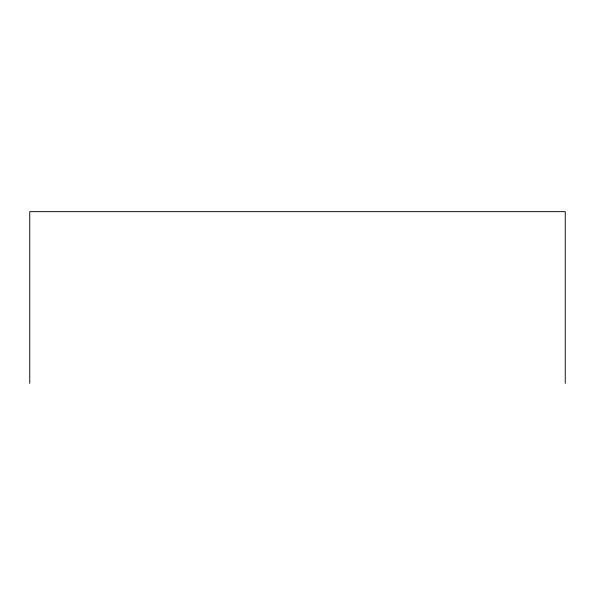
<?xml version="1.0" encoding="UTF-8"?>
<svg xmlns="http://www.w3.org/2000/svg" width="595" height="595" viewBox="0 0 595 595"><rect width="100%" height="100%" fill="white"/><g stroke="black" fill="none" stroke-linecap="round" stroke-linejoin="round"><path stroke-width="0.89" d="M565.25 383.344L565.25 211.656L29.75 211.656L29.75 383.344"/></g></svg>
